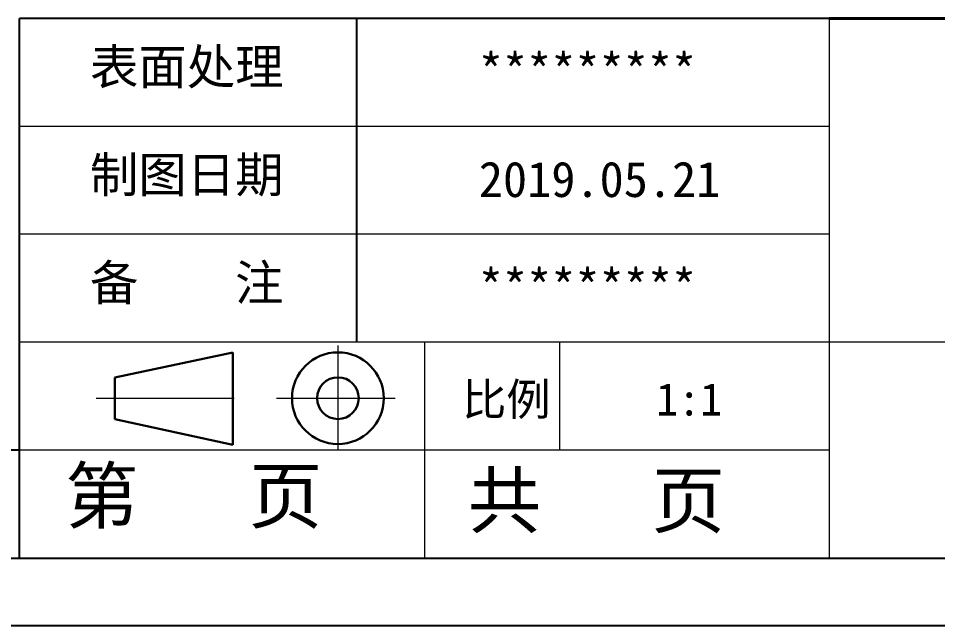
# Model space of a CAD drawing. Header units: inches. Extents: x 1127 to 4647, y 569 to 968.
# Drawn here: x 3497.9 to 3624.8, y 573 to 656.8 of the extents above; entities that cross this region are included whole.
import ezdxf

# ---------------------------------------------------------------- set-up
doc = ezdxf.new("R2010")
doc.units = ezdxf.units.IN
doc.linetypes.add('CENTER2', pattern=[28.575, 19.05, -3.175, 3.175, -3.175])
for name, color, linetype, lineweight in [('粗实线', 7, 'Continuous', 30), ('细实线', 3, 'Continuous', 9), ('细点划线', 2, 'CENTER2', 9)]:
    doc.layers.add(name, color=color, linetype=linetype, lineweight=lineweight)
doc.styles.get("Standard").update_dxf_attribs({"font": 'txt', "bigfont": 'gbcbig.shx'})

msp = doc.modelspace()

# ---------------------------------------------------------------- linework, layer by layer
for p, q in [((3609.831, 656.763), (3498.089, 656.763)), ((3498.089, 582.269), (3498.089, 656.763)), ((3544.648, 612.066), (3544.648, 656.763)), ((3498.089, 597.167), (3303.818, 597.167)), ((3303.818, 582.269), (3833.314, 582.269)), ((3289.505, 572.957), (3842.625, 572.957)), ((3289.505, 572.957), (3545.579, 572.957))]:
    msp.add_line(p, q)
at = {"layer": '粗实线', "color": 7, "lineweight": 40}
msp.add_line((3833.314, 656.763), (3609.831, 656.763), dxfattribs=at)
at = {"layer": '粗实线', "color": 7}
for p, q in [((3527.535, 610.672), (3511.256, 607.222)), ((3527.535, 610.672), (3527.535, 597.914)), ((3511.256, 607.222), (3511.256, 601.465)), ((3511.256, 601.465), (3527.535, 597.914))]:
    msp.add_line(p, q, dxfattribs=at)
for radius in [6.329, 2.879]:
    msp.add_circle((3542.023, 604.343), radius, dxfattribs=at)
at = {"layer": '细实线', "color": 7}
for p, q in [((3609.831, 656.763), (3609.831, 582.269)), ((3609.831, 641.864), (3498.089, 641.864)), ((3609.831, 626.965), (3498.089, 626.965)), ((3833.314, 612.066), (3498.089, 612.066)), ((3553.96, 612.066), (3553.96, 582.269)), ((3572.583, 612.066), (3572.583, 597.167)), ((3609.831, 597.167), (3498.089, 597.167))]:
    msp.add_line(p, q, dxfattribs=at)
at = {"layer": '细点划线', "color": 7}
for p, q in [((3542.023, 611.629), (3542.023, 597.167)), ((3508.66, 604.343), (3528.782, 604.343)), ((3533.559, 604.343), (3549.917, 604.343))]:
    msp.add_line(p, q, dxfattribs=at)

# ---------------------------------------------------------------- texts
at = {"char_height": 4.89975, "width": 2784.77094, "attachment_point": 1}
for s, insert in [('{\\fSimHei|b0|i0|c134|p49;表面处理}', (3507.806, 652.535)), ('{\\fSimHei|b0|i0|c134|p49;*********}', (3561.471, 651.905)), ('{\\fSimHei|b0|i0|c134|p49;制图日期}', (3507.806, 637.636)), ('{\\fSimHei|b0|i0|c134|p49;2019.\\fSimHei|b0|i0|c0|p49;0\\fSimHei|b0|i0|c134|p49;5.21}', (3561.471, 637.006)), ('{\\fSimHei|b0|i0|c134|p49;备    注}', (3507.806, 622.737)), ('{\\fSimHei|b0|i0|c134|p49;*********}', (3561.471, 622.107))]:
    msp.add_mtext(s, dxfattribs=dict(at, insert=insert))
at = {"layer": '细实线', "color": 7, "attachment_point": 1}
for s, insert, char_height, width in [('{\\fSimSun|b0|i0|c134|p54;比例}', (3559.174, 606.424), 4.46966, 19.62042), ('{\\fSimSun|b0|i0|c134|p54;1:1}', (3585.946, 606.424), 4.46966, 19.62042), ('{\\fSimSun|b0|i0|c134|p54;第   页}', (3504.358, 594.607), 7.44943, 55.87075), ('{\\fSimSun|b0|i0|c134|p54; 共   页}', (3554.872, 593.974), 7.44943, 55.87075)]:
    msp.add_mtext(s, dxfattribs=dict(at, insert=insert, char_height=char_height, width=width))

doc.saveas('drawing.dxf')
